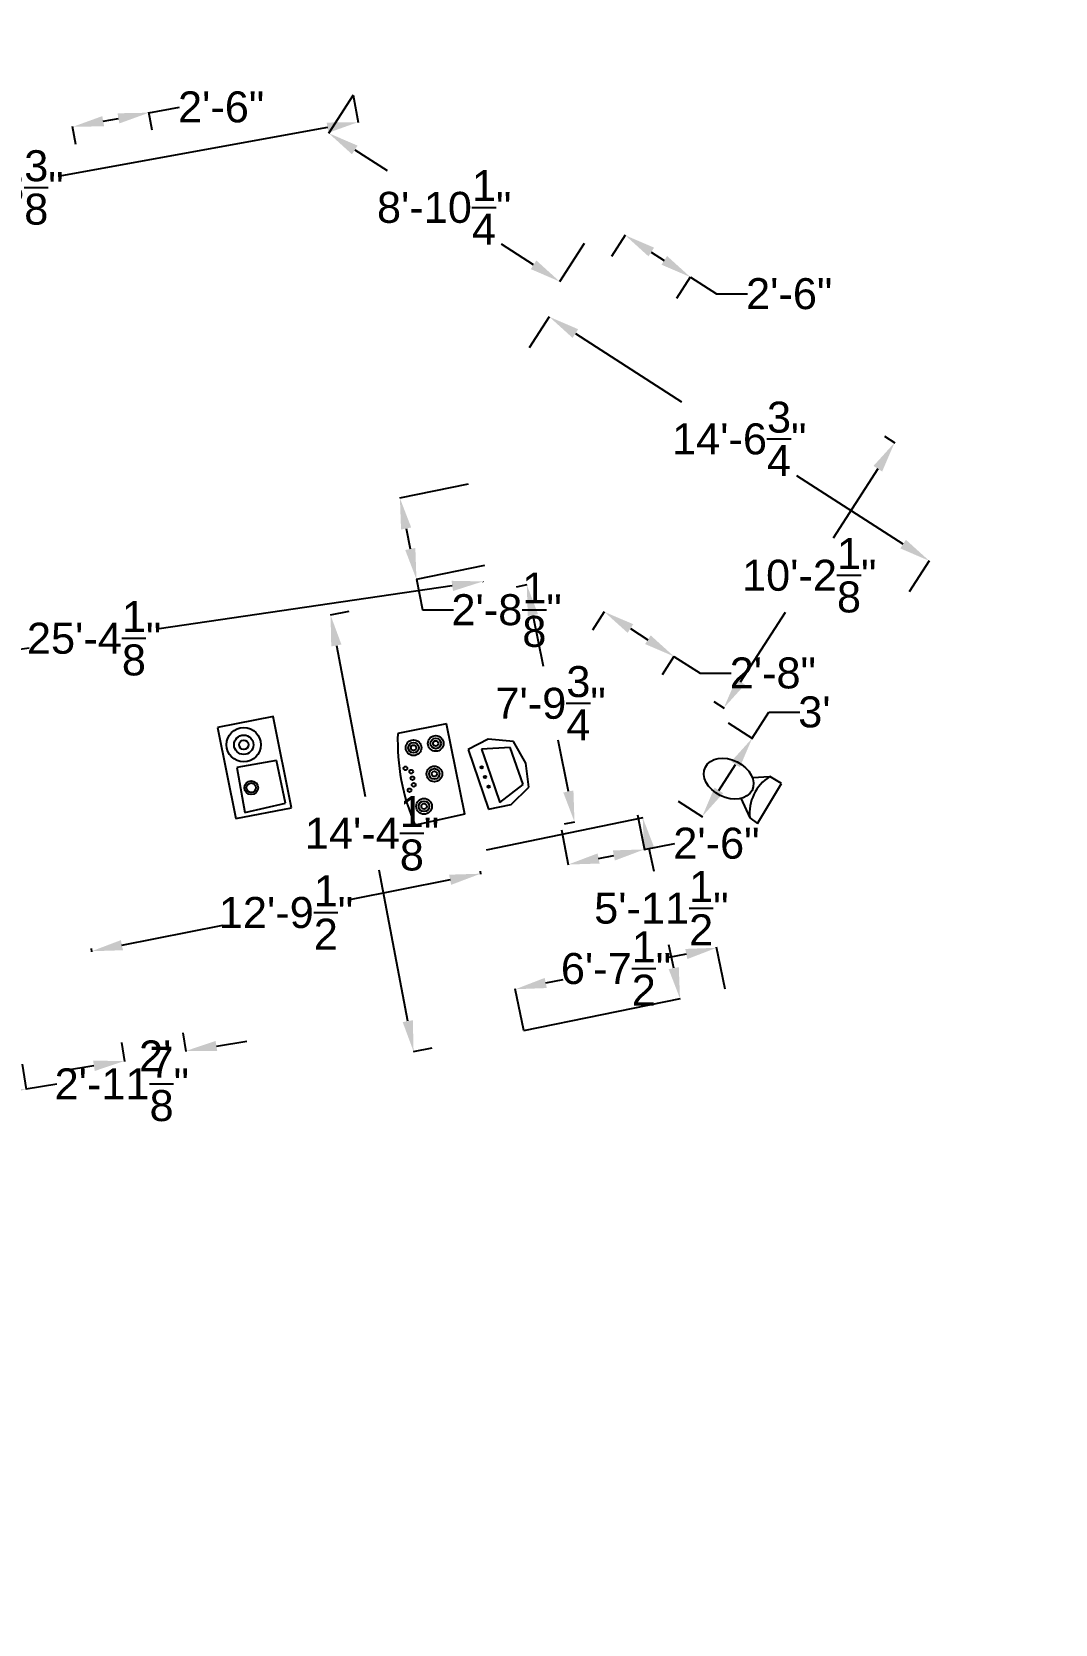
# Model space of a CAD drawing. Header units: inches. Extents: x 49 to 4147, y 45 to 8713.
# Drawn here: x 1944 to 2340, y 721 to 1338 of the extents above; entities that cross this region are included whole.
import ezdxf

# ---------------------------------------------------------------- set-up
doc = ezdxf.new("R2010")
doc.units = ezdxf.units.IN
doc.header["$LTSCALE"] = 10
doc.header["$MEASUREMENT"] = 0
for name, color, linetype in [('app-u3', 7, 'Continuous'), ('dim-u3', 7, 'Continuous'), ('dim-u4', 7, 'Continuous')]:
    doc.layers.add(name, color=color, linetype=linetype)
doc.styles.get("Standard").update_dxf_attribs({"font": 'arial.ttf'})
doc.dimstyles.get("Standard").update_dxf_attribs({"dimtxt": 12, "dimasz": 12, "dimexe": 0.18, "dimexo": 0.0625, "dimgap": 0.09, "dimtad": 0, "dimtih": 1, "dimtoh": 1, "dimdec": 3, "dimzin": 0, "dimdsep": 46, "dimlunit": 4, "dimtxsty": 'Standard', "dimcen": 0.09, "dimadec": 0, "dimazin": 0, "dimtfac": 1, "dimtdec": 3, "dimtofl": 0, "dimtmove": 0, "dimatfit": 3, "dimfxl": 1, "dimtolj": 1, "dimtzin": 0, "dimarcsym": 0})

# ---------------------------------------------------------------- blocks, each defined once
blk = doc.blocks.new('*D211')
at = {"layer": 'Defpoints', "color": 0, "transparency": 16777216}
for p in [(1761.17, 7717.97), (2338.6, 468.93)]:
    blk.add_point(p, dxfattribs=at)
at = {"layer": 'dim-u4', "color": 0, "lineweight": -2, "transparency": 16777216}
for p, q in [((2324.69, 492.85), (2336.69, 492.85)), ((2336.69, 492.85), (2337.64, 480.89))]:
    blk.add_line(p, q, dxfattribs=at)
at = {"layer": 'dim-u4', "color": 0, "transparency": 16777216}
blk.add_solid([(2339.64, 481.05), (2335.65, 480.73), (2338.6, 468.93)], dxfattribs=at)
at = {"layer": 'dim-u4', "color": 0, "transparency": 16777216, "insert": (2304.01, 492.85), "char_height": 12, "attachment_point": 5}
blk.add_mtext("\\A1;R606'", dxfattribs=at)
blk = doc.blocks.new('*D312')
at = {"layer": 'Defpoints', "color": 0, "transparency": 16777216}
for p in [(2136.2, 1215.51), (2290.91, 1132.97), (2283.23, 1121.03)]:
    blk.add_point(p, dxfattribs=at)
at = {"layer": 'dim-u3', "color": 0, "lineweight": -2, "transparency": 16777216}
for p, q in [((2136.24, 1215.56), (2143.98, 1227.61)), ((2153.98, 1220.97), (2195.1, 1194.54)), ((2280.81, 1139.46), (2239.68, 1165.89)), ((2283.26, 1121.08), (2291, 1133.12))]:
    blk.add_line(p, q, dxfattribs=at)
at = {"layer": 'dim-u3', "color": 0, "transparency": 16777216}
for points in [[(2155.06, 1222.65), (2152.89, 1219.29), (2143.88, 1227.46)], [(2281.89, 1141.14), (2279.73, 1137.78), (2290.91, 1132.97)]]:
    blk.add_solid(points, dxfattribs=at)
at = {"layer": 'dim-u3', "color": 0, "transparency": 16777216, "insert": (2217.39, 1180.21), "char_height": 12, "attachment_point": 5}
blk.add_mtext('\\A1;14\'-6{\\H1.000000x;\\S3/4;}"', dxfattribs=at)
blk = doc.blocks.new('*D313')
at = {"layer": 'Defpoints', "color": 0, "transparency": 16777216}
for p in [(2273.59, 1181.25), (2207.51, 1078.57), (2211.43, 1076.04)]:
    blk.add_point(p, dxfattribs=at)
at = {"layer": 'dim-u3', "color": 0, "lineweight": -2, "transparency": 16777216}
for p, q in [((2273.64, 1181.22), (2277.66, 1178.63)), ((2271.02, 1168.64), (2253.7, 1141.73)), ((2217.92, 1086.13), (2235.24, 1113.04)), ((2207.56, 1078.53), (2211.58, 1075.95))]:
    blk.add_line(p, q, dxfattribs=at)
at = {"layer": 'dim-u3', "color": 0, "transparency": 16777216}
for points in [[(2269.33, 1169.72), (2272.7, 1167.56), (2277.51, 1178.73)], [(2216.24, 1087.22), (2219.61, 1085.05), (2211.43, 1076.04)]]:
    blk.add_solid(points, dxfattribs=at)
at = {"layer": 'dim-u3', "color": 0, "transparency": 16777216, "insert": (2244.47, 1127.39), "char_height": 12, "attachment_point": 5}
blk.add_mtext('\\A1;10\'-2{\\H1.000000x;\\S1/8;}"', dxfattribs=at)
blk = doc.blocks.new('*D314')
at = {"layer": 'Defpoints', "color": 0, "transparency": 16777216}
for p in [(2160.68, 1106.23), (2192.14, 1095.95), (2187.65, 1088.95)]:
    blk.add_point(p, dxfattribs=at)
at = {"layer": 'dim-u3', "color": 0, "lineweight": -2, "transparency": 16777216}
for p, q in [((2160.72, 1106.28), (2165.27, 1113.39)), ((2175.28, 1106.76), (2182.03, 1102.43)), ((2187.68, 1089), (2192.23, 1096.11)), ((2192.14, 1095.95), (2202.24, 1089.48)), ((2202.24, 1089.48), (2214.24, 1089.48))]:
    blk.add_line(p, q, dxfattribs=at)
at = {"layer": 'dim-u3', "color": 0, "transparency": 16777216}
for points in [[(2176.36, 1108.44), (2174.2, 1105.08), (2165.17, 1113.23)], [(2183.11, 1104.11), (2180.95, 1100.75), (2192.14, 1095.95)]]:
    blk.add_solid(points, dxfattribs=at)
at = {"layer": 'dim-u3', "color": 0, "transparency": 16777216, "insert": (2230.38, 1089.48), "char_height": 12, "attachment_point": 5}
blk.add_mtext('\\A1;2\'-8"', dxfattribs=at)
blk = doc.blocks.new('*D315')
at = {"layer": 'Defpoints', "color": 0, "transparency": 16777216}
for p in [(2168, 1250.87), (2198.49, 1242.82), (2193.24, 1234.65)]:
    blk.add_point(p, dxfattribs=at)
at = {"layer": 'dim-u3', "color": 0, "lineweight": -2, "transparency": 16777216}
for p, q in [((2168.03, 1250.92), (2173.34, 1259.19)), ((2183.34, 1252.55), (2188.39, 1249.31)), ((2193.27, 1234.7), (2198.58, 1242.98)), ((2198.49, 1242.82), (2208.58, 1236.34)), ((2208.58, 1236.34), (2220.58, 1236.34))]:
    blk.add_line(p, q, dxfattribs=at)
at = {"layer": 'dim-u3', "color": 0, "transparency": 16777216}
for points in [[(2184.42, 1254.24), (2182.26, 1250.87), (2173.25, 1259.04)], [(2189.47, 1250.99), (2187.31, 1247.63), (2198.49, 1242.82)]]:
    blk.add_solid(points, dxfattribs=at)
at = {"layer": 'dim-u3', "color": 0, "transparency": 16777216, "insert": (2236.72, 1236.34), "char_height": 12, "attachment_point": 5}
blk.add_mtext('\\A1;2\'-6"', dxfattribs=at)
blk = doc.blocks.new('*D316')
at = {"layer": 'Defpoints', "color": 0, "transparency": 16777216}
for p in [(1988.94, 1306.49), (1990.21, 1299.62), (1960.72, 1294.15)]:
    blk.add_point(p, dxfattribs=at)
at = {"layer": 'dim-u3', "color": 0, "lineweight": -2, "transparency": 16777216}
for p, q in [((1988.94, 1306.49), (2000.74, 1308.67)), ((1960.71, 1294.21), (1959.41, 1301.19)), ((1971.24, 1303.2), (1977.14, 1304.3)), ((1990.2, 1299.68), (1988.91, 1306.66))]:
    blk.add_line(p, q, dxfattribs=at)
at = {"layer": 'dim-u3', "color": 0, "transparency": 16777216}
for points in [[(1970.88, 1305.17), (1971.61, 1301.24), (1959.44, 1301.01)], [(1976.78, 1306.26), (1977.51, 1302.33), (1988.94, 1306.49)]]:
    blk.add_solid(points, dxfattribs=at)
at = {"layer": 'dim-u3', "color": 0, "transparency": 16777216, "insert": (2016.88, 1308.67), "char_height": 12, "attachment_point": 5}
blk.add_mtext('\\A1;2\'-6"', dxfattribs=at)
blk = doc.blocks.new('*D319')
at = {"layer": 'Defpoints', "color": 0, "transparency": 16777216}
for p in [(2177.97, 1034.71), (2148.53, 1028.87), (2180.64, 1021.22)]:
    blk.add_point(p, dxfattribs=at)
at = {"layer": 'dim-u3', "color": 0, "lineweight": -2, "transparency": 16777216}
for p, q in [((2177.98, 1034.65), (2180.68, 1021.05)), ((2148.54, 1028.81), (2151.24, 1015.21)), ((2180.64, 1021.22), (2192.41, 1023.56)), ((2162.97, 1017.72), (2168.87, 1018.89))]:
    blk.add_line(p, q, dxfattribs=at)
at = {"layer": 'dim-u3', "color": 0, "transparency": 16777216}
for points in [[(2162.58, 1019.68), (2163.36, 1015.76), (2151.2, 1015.38)], [(2168.48, 1020.85), (2169.26, 1016.93), (2180.64, 1021.22)]]:
    blk.add_solid(points, dxfattribs=at)
at = {"layer": 'dim-u3', "color": 0, "transparency": 16777216, "insert": (2208.55, 1023.56), "char_height": 12, "attachment_point": 5}
blk.add_mtext('\\A1;2\'-6"', dxfattribs=at)
blk = doc.blocks.new('*D320')
at = {"layer": 'Defpoints', "color": 0, "transparency": 16777216}
for p in [(2112.52, 1162.63), (2118.92, 1131.19), (2092.47, 1125.81)]:
    blk.add_point(p, dxfattribs=at)
at = {"layer": 'dim-u3', "color": 0, "lineweight": -2, "transparency": 16777216}
for p, q in [((2112.46, 1162.62), (2085.9, 1157.21)), ((2088.47, 1145.49), (2090.08, 1137.56)), ((2118.86, 1131.18), (2092.3, 1125.77)), ((2092.47, 1125.81), (2094.87, 1114.05)), ((2094.87, 1114.05), (2106.87, 1114.05))]:
    blk.add_line(p, q, dxfattribs=at)
at = {"layer": 'dim-u3', "color": 0, "transparency": 16777216}
for points in [[(2090.43, 1145.89), (2086.51, 1145.09), (2086.07, 1157.25)], [(2092.04, 1137.96), (2088.12, 1137.17), (2092.47, 1125.81)]]:
    blk.add_solid(points, dxfattribs=at)
at = {"layer": 'dim-u3', "color": 0, "transparency": 16777216, "insert": (2127.36, 1114.05), "char_height": 12, "attachment_point": 5}
blk.add_mtext('\\A1;2\'-8{\\H1.000000x;\\S1/8;}"', dxfattribs=at)
blk = doc.blocks.new('*D323')
at = {"layer": 'Defpoints', "color": 0, "transparency": 16777216}
for p in [(1939.83, 938.15), (1904.44, 932.26), (1941.44, 928.47)]:
    blk.add_point(p, dxfattribs=at)
at = {"layer": 'dim-u3', "color": 0, "lineweight": -2, "transparency": 16777216}
for p, q in [((1939.84, 938.09), (1941.47, 928.29)), ((1904.45, 932.2), (1906.08, 922.4)), ((1917.89, 924.55), (1929.6, 926.5)), ((1941.44, 928.47), (1953.28, 930.44))]:
    blk.add_line(p, q, dxfattribs=at)
at = {"layer": 'dim-u3', "color": 0, "transparency": 16777216}
for points in [[(1917.56, 926.52), (1918.21, 922.58), (1906.05, 922.58)], [(1929.28, 928.47), (1929.93, 924.53), (1941.44, 928.47)]]:
    blk.add_solid(points, dxfattribs=at)
at = {"layer": 'dim-u3', "color": 0, "transparency": 16777216, "insert": (1978.44, 930.44), "char_height": 12, "attachment_point": 5}
blk.add_mtext('\\A1;2\'-11{\\H1.000000x;\\S7/8;}"', dxfattribs=at)
blk = doc.blocks.new('*D324')
at = {"layer": 'Defpoints', "color": 0, "transparency": 16777216}
for p in [(2002.04, 950.31), (1978.36, 946.47), (2003.2, 943.18)]:
    blk.add_point(p, dxfattribs=at)
at = {"layer": 'dim-u3', "color": 0, "lineweight": -2, "transparency": 16777216}
for p, q in [((2002.05, 950.25), (2003.23, 943)), ((1978.37, 946.41), (1979.55, 939.16)), ((2015.05, 945.1), (2026.89, 947.02)), ((1967.67, 937.42), (1955.83, 935.5))]:
    blk.add_line(p, q, dxfattribs=at)
at = {"layer": 'dim-u3', "color": 0, "transparency": 16777216}
for points in [[(2014.73, 947.07), (2015.37, 943.13), (2003.2, 943.18)], [(1967.35, 939.39), (1967.99, 935.44), (1979.52, 939.34)]]:
    blk.add_solid(points, dxfattribs=at)
at = {"layer": 'dim-u3', "color": 0, "transparency": 16777216, "insert": (1991.36, 941.26), "char_height": 12, "attachment_point": 5}
blk.add_mtext("\\A1;2'", dxfattribs=at)
blk = doc.blocks.new('*D330')
at = {"layer": 'Defpoints', "color": 0, "transparency": 16777216}
for p in [(2118.2, 1125.03), (2118.21, 1125), (1817.24, 1081.03)]:
    blk.add_point(p, dxfattribs=at)
at = {"layer": 'dim-u3', "color": 0, "lineweight": -2, "transparency": 16777216}
for p, q in [((2106.33, 1123.26), (1992.89, 1106.68)), ((2118.21, 1124.97), (2118.23, 1124.82)), ((1829.12, 1082.74), (1942.57, 1099.32)), ((1817.25, 1080.97), (1817.27, 1080.82))]:
    blk.add_line(p, q, dxfattribs=at)
at = {"layer": 'dim-u3', "color": 0, "transparency": 16777216}
for points in [[(2106.05, 1125.24), (2106.62, 1121.28), (2118.21, 1125)], [(1828.83, 1084.71), (1829.41, 1080.76), (1817.25, 1081)]]:
    blk.add_solid(points, dxfattribs=at)
at = {"layer": 'dim-u3', "color": 0, "transparency": 16777216, "insert": (1967.73, 1103), "char_height": 12, "attachment_point": 5}
blk.add_mtext('\\A1;25\'-4{\\H1.000000x;\\S1/8;}"', dxfattribs=at)
blk = doc.blocks.new('*D331')
at = {"layer": 'Defpoints', "color": 0, "transparency": 16777216}
for p in [(2067.96, 1313.35), (2069.86, 1302.83), (1788.12, 1262.79)]:
    blk.add_point(p, dxfattribs=at)
at = {"layer": 'dim-u3', "color": 0, "lineweight": -2, "transparency": 16777216}
for p, q in [((2067.98, 1313.29), (2069.9, 1302.66)), ((2058.06, 1300.7), (1955.1, 1282.1)), ((1801.83, 1254.41), (1904.79, 1273.01)), ((1788.13, 1262.73), (1790.05, 1252.1))]:
    blk.add_line(p, q, dxfattribs=at)
at = {"layer": 'dim-u3', "color": 0, "transparency": 16777216}
for points in [[(2057.7, 1302.67), (2058.41, 1298.73), (2069.86, 1302.83)], [(1801.48, 1256.38), (1802.19, 1252.44), (1790.02, 1252.27)]]:
    blk.add_solid(points, dxfattribs=at)
at = {"layer": 'dim-u3', "color": 0, "transparency": 16777216, "insert": (1929.94, 1277.55), "char_height": 12, "attachment_point": 5}
blk.add_mtext('\\A1;23\'-8{\\H1.000000x;\\S3/8;}"', dxfattribs=at)
blk = doc.blocks.new('*D332')
at = {"layer": 'Defpoints', "color": 0, "transparency": 16777216}
for p in [(2067.98, 1313.29), (2157.36, 1255.84), (2147.89, 1241.11)]:
    blk.add_point(p, dxfattribs=at)
at = {"layer": 'dim-u3', "color": 0, "lineweight": -2, "transparency": 16777216}
for p, q in [((2067.94, 1313.24), (2058.41, 1298.41)), ((2068.6, 1292.07), (2081.08, 1284.05)), ((2137.8, 1247.6), (2125.32, 1255.62)), ((2157.33, 1255.79), (2147.8, 1240.96))]:
    blk.add_line(p, q, dxfattribs=at)
at = {"layer": 'dim-u3', "color": 0, "transparency": 16777216}
for points in [[(2069.68, 1293.75), (2067.52, 1290.39), (2058.51, 1298.56)], [(2138.88, 1249.28), (2136.72, 1245.92), (2147.89, 1241.11)]]:
    blk.add_solid(points, dxfattribs=at)
at = {"layer": 'dim-u3', "color": 0, "transparency": 16777216, "insert": (2103.2, 1269.84), "char_height": 12, "attachment_point": 5}
blk.add_mtext('\\A1;8\'-10{\\H1.000000x;\\S1/4;}"', dxfattribs=at)
blk = doc.blocks.new('*D333')
at = {"layer": 'Defpoints', "color": 0, "transparency": 16777216}
for p in [(2117.05, 1012.89), (2117.27, 1011.82), (1966.52, 982.87)]:
    blk.add_point(p, dxfattribs=at)
at = {"layer": 'dim-u3', "color": 0, "lineweight": -2, "transparency": 16777216}
for p, q in [((2117.07, 1012.83), (2117.3, 1011.64)), ((2105.5, 1009.47), (2066.51, 1001.7)), ((1978.5, 984.15), (2017.49, 991.92)), ((1966.54, 982.81), (1966.77, 981.62))]:
    blk.add_line(p, q, dxfattribs=at)
at = {"layer": 'dim-u3', "color": 0, "transparency": 16777216}
for points in [[(2105.11, 1011.44), (2105.89, 1007.51), (2117.27, 1011.82)], [(1978.11, 986.11), (1978.9, 982.19), (1966.74, 981.8)]]:
    blk.add_solid(points, dxfattribs=at)
at = {"layer": 'dim-u3', "color": 0, "transparency": 16777216, "insert": (2042, 996.81), "char_height": 12, "attachment_point": 5}
blk.add_mtext('\\A1;12\'-9{\\H1.000000x;\\S1/2;}"', dxfattribs=at)
blk = doc.blocks.new('*D334')
at = {"layer": 'Defpoints', "color": 0, "transparency": 16777216}
for p in [(2066.36, 1113.35), (2098.49, 944.29), (2091.36, 942.94)]:
    blk.add_point(p, dxfattribs=at)
at = {"layer": 'dim-u3', "color": 0, "lineweight": -2, "transparency": 16777216}
for p, q in [((2066.3, 1113.34), (2059.05, 1111.96)), ((2061.47, 1100.2), (2072.58, 1041.71)), ((2089.11, 954.73), (2078, 1013.22)), ((2098.43, 944.28), (2091.18, 942.9))]:
    blk.add_line(p, q, dxfattribs=at)
at = {"layer": 'dim-u3', "color": 0, "transparency": 16777216}
for points in [[(2063.43, 1100.58), (2059.5, 1099.83), (2059.23, 1111.99)], [(2091.08, 955.1), (2087.15, 954.35), (2091.36, 942.94)]]:
    blk.add_solid(points, dxfattribs=at)
at = {"layer": 'dim-u3', "color": 0, "transparency": 16777216, "insert": (2075.29, 1027.47), "char_height": 12, "attachment_point": 5}
blk.add_mtext('\\A1;14\'-4{\\H1.000000x;\\S1/8;}"', dxfattribs=at)
blk = doc.blocks.new('*D342')
at = {"layer": 'Defpoints', "color": 0, "transparency": 16777216}
for p in [(2119.56, 1021.04), (2194.46, 963.5), (2133.99, 951.04)]:
    blk.add_point(p, dxfattribs=at)
at = {"layer": 'dim-u3', "color": 0, "lineweight": -2, "transparency": 16777216}
for p, q in [((2119.62, 1021.06), (2180.21, 1033.54)), ((2182.46, 1021.76), (2184.31, 1012.75)), ((2192.04, 975.25), (2190.18, 984.26)), ((2134.05, 951.05), (2194.64, 963.54))]:
    blk.add_line(p, q, dxfattribs=at)
at = {"layer": 'dim-u3', "color": 0, "transparency": 16777216}
for points in [[(2184.42, 1022.16), (2180.5, 1021.35), (2180.03, 1033.51)], [(2194, 975.66), (2190.08, 974.85), (2194.46, 963.5)]]:
    blk.add_solid(points, dxfattribs=at)
at = {"layer": 'dim-u3', "color": 0, "transparency": 16777216, "insert": (2187.25, 998.5), "char_height": 12, "attachment_point": 5}
blk.add_mtext('\\A1;5\'-11{\\H1.000000x;\\S1/2;}"', dxfattribs=at)
blk = doc.blocks.new('*D343')
at = {"layer": 'Defpoints', "color": 0, "transparency": 16777216}
for p in [(2208.66, 983.15), (2211.97, 967.11), (2134.05, 951.05)]:
    blk.add_point(p, dxfattribs=at)
at = {"layer": 'dim-u3', "color": 0, "lineweight": -2, "transparency": 16777216}
for p, q in [((2196.91, 980.73), (2190.15, 979.33)), ((2211.95, 967.17), (2208.62, 983.33)), ((2142.5, 969.51), (2149.25, 970.9)), ((2134.04, 951.11), (2130.71, 967.27))]:
    blk.add_line(p, q, dxfattribs=at)
at = {"layer": 'dim-u3', "color": 0, "transparency": 16777216}
for points in [[(2196.5, 982.69), (2197.31, 978.77), (2208.66, 983.15)], [(2142.09, 971.47), (2142.9, 967.55), (2130.74, 967.09)]]:
    blk.add_solid(points, dxfattribs=at)
at = {"layer": 'dim-u3', "color": 0, "transparency": 16777216, "insert": (2169.7, 975.12), "char_height": 12, "attachment_point": 5}
blk.add_mtext('\\A1;6\'-7{\\H1.000000x;\\S1/2;}"', dxfattribs=at)
blk = doc.blocks.new('*D348')
at = {"layer": 'Defpoints', "color": 0, "transparency": 16777216}
for p in [(2213.09, 1070.23), (2222.4, 1064.28), (2193.72, 1039.91)]:
    blk.add_point(p, dxfattribs=at)
at = {"layer": 'dim-u3', "color": 0, "lineweight": -2, "transparency": 16777216}
for p, q in [((2222.4, 1064.28), (2228.86, 1074.39)), ((2228.86, 1074.39), (2240.86, 1074.39)), ((2213.14, 1070.2), (2222.55, 1064.18)), ((2209.5, 1044.07), (2215.94, 1054.17)), ((2193.78, 1039.88), (2203.19, 1033.86))]:
    blk.add_line(p, q, dxfattribs=at)
at = {"layer": 'dim-u3', "color": 0, "transparency": 16777216}
for points in [[(2214.26, 1055.24), (2217.63, 1053.09), (2222.4, 1064.28)], [(2207.81, 1045.15), (2211.18, 1043), (2203.04, 1033.96)]]:
    blk.add_solid(points, dxfattribs=at)
at = {"layer": 'dim-u3', "color": 0, "transparency": 16777216, "insert": (2246.47, 1074.39), "char_height": 12, "attachment_point": 5}
blk.add_mtext("\\A1;3'", dxfattribs=at)
blk = doc.blocks.new('*D349')
at = {"layer": 'Defpoints', "color": 0, "transparency": 16777216}
for p in [(2131.16, 1122.95), (2149.64, 1031.09), (2153.63, 1031.9)]:
    blk.add_point(p, dxfattribs=at)
at = {"layer": 'dim-u3', "color": 0, "lineweight": -2, "transparency": 16777216}
for p, q in [((2131.23, 1122.96), (2135.34, 1123.79)), ((2137.52, 1111.99), (2141.51, 1092.15)), ((2151.26, 1043.66), (2147.27, 1063.5)), ((2149.7, 1031.1), (2153.81, 1031.93))]:
    blk.add_line(p, q, dxfattribs=at)
at = {"layer": 'dim-u3', "color": 0, "transparency": 16777216}
for points in [[(2139.49, 1112.38), (2135.56, 1111.59), (2135.16, 1123.75)], [(2153.22, 1044.05), (2149.3, 1043.27), (2153.63, 1031.9)]]:
    blk.add_solid(points, dxfattribs=at)
at = {"layer": 'dim-u3', "color": 0, "transparency": 16777216, "insert": (2144.39, 1077.82), "char_height": 12, "attachment_point": 5}
blk.add_mtext('\\A1;7\'-9{\\H1.000000x;\\S3/4;}"', dxfattribs=at)

msp = doc.modelspace()

# ---------------------------------------------------------------- linework, layer by layer
at = {"layer": 'app-u3'}
for p, q in [((2037.0843, 1072.70913), (2015.48395, 1068.38945)), ((2015.48395, 1068.38945), (2022.52346, 1033.18881)), ((2044.12443, 1037.34914), (2037.05426, 1072.70313)), ((2104.04424, 1069.82838), (2085.244, 1066.14897)), ((2111.16404, 1034.86868), (2104.04424, 1069.82838)), ((2120.18323, 1063.87986), (2112.46073, 1059.8863)), ((2128.7436, 1060.70432), (2117.68006, 1060.02737)), ((2130.0782, 1063.00401), (2120.18323, 1063.87986)), ((2133.72392, 1046.33701), (2128.7436, 1060.70432)), ((2134.83316, 1054.68183), (2130.0782, 1063.00401)), ((2038.36696, 1055.70019), (2022.91301, 1052.90385)), ((2041.81351, 1039.18548), (2038.36696, 1055.70019)), ((2112.46073, 1059.8863), (2120.3949, 1036.84405)), ((2117.68006, 1060.02737), (2121.12581, 1049.91584)), ((2135.90289, 1045.3036), (2134.83316, 1054.68183)), ((2022.91301, 1052.90385), (2025.99328, 1035.47899)), ((2121.12581, 1049.91584), (2124.76588, 1039.33098)), ((2229.14016, 1049.27383), (2222.69112, 1048.93412)), ((2233.72492, 1046.80025), (2229.24097, 1049.39847)), ((2124.76588, 1039.33098), (2133.72392, 1046.33701)), ((2129.09384, 1038.64493), (2135.90289, 1045.3036)), ((2224.44554, 1031.25779), (2233.72492, 1046.80025)), ((2022.52346, 1033.18881), (2044.12443, 1037.34914)), ((2025.99328, 1035.47899), (2041.81351, 1039.18548)), ((2120.3949, 1036.84405), (2129.09384, 1038.64493)), ((2218.06409, 1041.04955), (2221.48452, 1033.44774)), ((2111.16404, 1034.86868), (2091.96448, 1030.62867)), ((2221.48452, 1033.44774), (2224.44554, 1031.25779))]:
    msp.add_line(p, q, dxfattribs=at)
for centre, radius in [((2025.64386, 1061.74865), 6.63984), ((2025.64386, 1061.74865), 3.75909), ((2025.64386, 1061.74865), 1.83923), ((2091.33982, 1060.60302), 3.0396), ((2091.33982, 1060.60302), 2.0396), ((2091.33982, 1060.60302), 1.0396), ((2099.94346, 1062.26365), 3.0396), ((2099.94346, 1062.26365), 2.0396), ((2099.94346, 1062.26365), 1.0396), ((2088.20443, 1052.62931), 0.71995), ((2090.44395, 1051.34877), 0.71995), ((2090.92391, 1048.78863), 0.71995), ((2099.4044, 1050.46849), 3.0396), ((2099.4044, 1050.46849), 2.0396), ((2099.4044, 1050.46849), 1.0396), ((2117.74004, 1053.02076), 0.45161), ((2119.01976, 1049.25716), 0.45161), ((2028.52365, 1045.10922), 2.63981), ((2028.52365, 1045.10922), 1.83923), ((2089.80463, 1044.14929), 0.71995), ((2091.40388, 1046.2285), 0.71995), ((2120.36253, 1045.47192), 0.45161), ((2095.40391, 1037.90878), 3.0396), ((2095.40391, 1037.90878), 2.0396), ((2095.40391, 1037.90878), 1.0396)]:
    msp.add_circle(centre, radius, dxfattribs=at)
for centre, radius, start, end in [((2166.50088, 1063.12693), 81.31306, 177.8700865, 203.55745243), ((2238.02278, 1035.26684), 16.638, 121.85804459, 186.276947)]:
    msp.add_arc(centre, radius, start, end, dxfattribs=at)
msp.add_ellipse((2213.30298, 1048.61695), major_axis=(-9.03054, 4.51396), ratio=0.721722031, dxfattribs=at)

# ---------------------------------------------------------------- dimensions: what is measured, and where the dimension line sits
at = {"layer": 'dim-u3'}
for p1, p2, distance, picture, middle in [((1788.12256, 1262.79068), (2067.9643, 1313.35116), -10.68643, '*D331', (1929.94344, 1277.55475)), ((1960.71744, 1294.1475), (1990.21427, 1299.61893), 6.9835, '*D316', (2016.88119, 1308.67388)), ((2067.97541, 1313.28966), (2157.36026, 1255.8415), -17.50941, '*D332', (2103.20107, 1269.83603)), ((2167.99628, 1250.8663), (2193.23654, 1234.6512), 9.7137, '*D315', (2236.72477, 1236.33771)), ((2136.2043, 1215.51027), (2283.22888, 1121.02632), 14.19918, '*D312', (2217.39308, 1180.21352)), ((2273.58927, 1181.25156), (2207.51037, 1078.56618), 4.6624, '*D313', (2244.47057, 1127.38584)), ((2112.52474, 1162.63012), (2118.9246, 1131.19), -26.99393, '*D320', (2127.36326, 1114.04676)), ((1817.24204, 1081.02885), (2118.20417, 1125.02917), -0.02966, '*D330', (1967.7274, 1102.99966)), ((2131.16419, 1122.94996), (2149.6351, 1031.0926), 4.07467, '*D349', (2144.39435, 1077.82455)), ((2066.3641, 1113.3497), (2098.49376, 944.29379), -7.26651, '*D334', (2075.2902, 1027.465)), ((2160.68444, 1106.22942), (2187.64504, 1088.94923), 8.32088, '*D314', (2230.3799, 1089.47928)), ((2193.72476, 1039.90928), (2213.08511, 1070.22915), -11.05305, '*D348', (2246.46616, 1074.39461)), ((2119.55945, 1021.04344), (2133.98899, 951.0361), 61.7462, '*D342', (2187.24919, 998.50455)), ((2148.525, 1028.86912), (2177.9651, 1034.70886), -13.74898, '*D319', (2208.55274, 1023.55747)), ((1966.52367, 982.8683), (2117.05299, 1012.88782), -1.08782, '*D333', (2042.00108, 996.81125)), ((2134.0502, 951.04872), (2211.96535, 967.10817), 16.3778, '*D343', (2169.70157, 975.11906)), ((1978.36345, 946.46871), (2002.04397, 950.30843), -7.22289, '*D324', (1991.35978, 941.2588)), ((1904.43722, 932.25819), (1939.82958, 938.15245), -9.81373, '*D323', (1978.43694, 930.44339))]:
    dim = msp.add_aligned_dim(p1=p1, p2=p2, distance=distance, dimstyle='Standard', dxfattribs=at)
    dim.commit()
    dim.dimension.update_dxf_attribs({"geometry": picture, "text_midpoint": middle})
at = {"layer": 'dim-u4'}
dim = msp.add_radius_dim(center=(1761.1722, 7717.96582), mpoint=(2338.59722, 468.92696), dimstyle='Standard', dxfattribs=at)
dim.commit()
dim.dimension.update_dxf_attribs({"geometry": '*D211', "text_midpoint": (2304.0149, 492.85118), "dimtype": 164})

doc.saveas('drawing.dxf')
